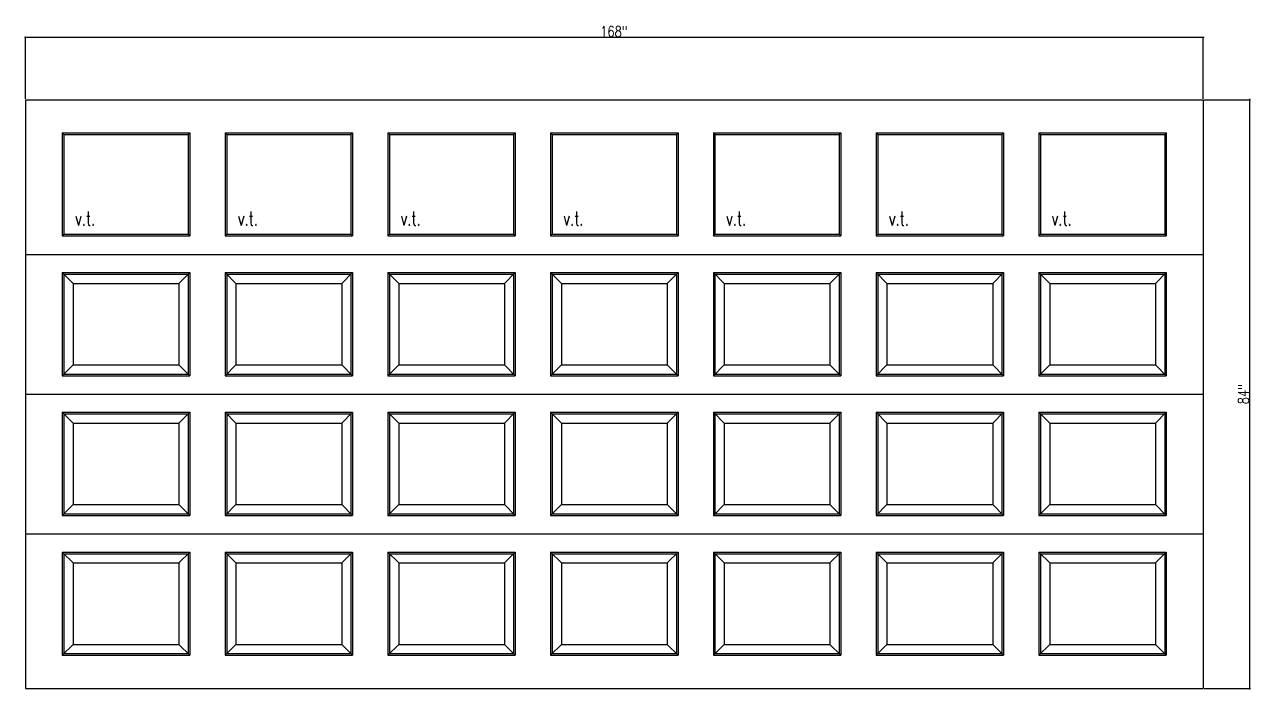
# Model space of a CAD drawing. Header units: inches. Extents: x 1985 to 11287, y 379 to 3234.
# Drawn here: x 9522.2 to 9697.1, y 2974.5 to 3069.4 of the extents above; entities that cross this region are included whole.
import ezdxf

# ---------------------------------------------------------------- set-up
doc = ezdxf.new("R2010")
doc.units = ezdxf.units.IN
doc.header["$MEASUREMENT"] = 0
doc.layers.get('0').update_dxf_attribs({"linetype": 'CONTINUOUS'})
doc.layers.get('Defpoints').update_dxf_attribs({"linetype": 'CONTINUOUS'})
doc.layers.add('COTE1-1 99', color=7, linetype='CONTINUOUS')
doc.layers.add('elevation 99', color=7, linetype='CONTINUOUS')
doc.styles.get("Standard").update_dxf_attribs({"font": 'txt.shx', "width": 0.8})
doc.dimstyles.new('Elevation', dxfattribs={"dimscale": 2, "dimtxt": 0.75, "dimasz": 0.0625, "dimexe": 0.0625, "dimexo": 0.0625, "dimgap": 0.0625, "dimtad": 1, "dimdec": 5, "dimzin": 0, "dimdsep": 46, "dimlunit": 5, "dimtxsty": 'Standard', "dimblk1": 'OBLIQUE', "dimblk2": 'OBLIQUE', "dimsah": 1, "dimcen": 2, "dimdle": 0.0625, "dimclrd": 1, "dimclre": 1, "dimadec": 1, "dimazin": 0, "dimtfac": 0.375, "dimtdec": 5, "dimtmove": 0, "dimatfit": 3, "dimldrblk": 'OBLIQUE', "dimfxl": 1, "dimfrac": 2, "dimtolj": 1, "dimtzin": 0, "dimarcsym": 0})

# ---------------------------------------------------------------- blocks, each defined once
blk = doc.blocks.new('_OBLIQUE')
at = {"color": 0, "linetype": 'ByBlock'}
blk.add_line((-0.5, -0.5), (0.5, 0.5), dxfattribs=at)
blk = doc.blocks.new('*D72')
at = {"layer": 'COTE1-1 99', "color": 1, "lineweight": -2, "transparency": 16777216}
for p, q in [((9690.44, 3067.5), (9522.19, 3067.5)), ((9522.32, 3058.74), (9522.32, 3067.62)), ((9690.32, 3058.74), (9690.32, 3067.62))]:
    blk.add_line(p, q, dxfattribs=at)
at = {"layer": 'Defpoints', "color": 0, "transparency": 16777216}
for p in [(9522.32, 3067.5), (9522.32, 3058.62), (9690.32, 3058.62)]:
    blk.add_point(p, dxfattribs=at)
at = {"layer": 'COTE1-1 99', "color": 1, "lineweight": -2, "transparency": 16777216, "xscale": 0.125, "yscale": 0.125, "zscale": 0.125, "rotation": 180}
blk.add_blockref('_OBLIQUE', (9522.32, 3067.5), dxfattribs=at)
at = {"layer": 'COTE1-1 99', "color": 1, "lineweight": -2, "transparency": 16777216, "xscale": 0.125, "yscale": 0.125, "zscale": 0.125}
blk.add_blockref('_OBLIQUE', (9690.32, 3067.5), dxfattribs=at)
at = {"layer": 'COTE1-1 99', "color": 0, "transparency": 16777216, "insert": (9606.25, 3068.37), "char_height": 1.5, "attachment_point": 5}
blk.add_mtext('\\A1;168"', dxfattribs=at)
blk = doc.blocks.new('*D73')
at = {"layer": 'COTE1-1 99', "color": 1, "lineweight": -2, "transparency": 16777216}
for p, q in [((9690.44, 3058.62), (9697.05, 3058.62)), ((9696.93, 3058.74), (9696.93, 2974.49)), ((9690.44, 2974.62), (9697.05, 2974.62))]:
    blk.add_line(p, q, dxfattribs=at)
at = {"layer": 'Defpoints', "color": 0, "transparency": 16777216}
for p in [(9690.32, 3058.62), (9690.32, 2974.62), (9696.93, 2974.62)]:
    blk.add_point(p, dxfattribs=at)
at = {"layer": 'COTE1-1 99', "color": 1, "lineweight": -2, "transparency": 16777216, "xscale": 0.125, "yscale": 0.125, "zscale": 0.125}
for p, rotation in [((9696.93, 3058.62), 90), ((9696.93, 2974.62), 270)]:
    blk.add_blockref('_OBLIQUE', p, dxfattribs=dict(at, rotation=rotation))
at = {"layer": 'COTE1-1 99', "color": 0, "transparency": 16777216, "insert": (9696.05, 3016.62), "char_height": 1.5, "attachment_point": 5, "rotation": 90}
blk.add_mtext('\\A1;84"', dxfattribs=at)

msp = doc.modelspace()

# ---------------------------------------------------------------- linework, layer by layer
at = {"layer": 'elevation 99'}
for p, q in [((9522.318175, 3058.616482), (9690.318175, 3058.616482)), ((9522.318175, 3058.616482), (9522.318175, 2974.616482)), ((9527.818175, 3058.616482), (9568.746575, 3058.616482)), ((9574.246575, 3058.616482), (9615.174975, 3058.616482)), ((9690.318175, 3058.616482), (9690.318175, 2974.616482)), ((9527.585175, 3053.912032), (9545.765375, 3053.912032)), ((9527.585175, 3053.912032), (9527.585175, 3039.195982)), ((9527.585175, 3053.912032), (9527.818175, 3053.679032)), ((9527.818175, 3053.679032), (9545.532375, 3053.679032)), ((9527.818175, 3053.679032), (9527.818175, 3039.428982)), ((9545.765375, 3053.912032), (9545.532375, 3053.679032)), ((9545.532375, 3053.679032), (9545.532375, 3039.428982)), ((9545.765375, 3053.912032), (9545.765375, 3039.195982)), ((9550.799375, 3053.912032), (9568.979575, 3053.912032)), ((9550.799375, 3053.912032), (9551.032375, 3053.679032)), ((9550.799375, 3053.912032), (9550.799375, 3039.195982)), ((9551.032375, 3053.679032), (9568.746575, 3053.679032)), ((9551.032375, 3053.679032), (9551.032375, 3039.428982)), ((9568.979575, 3053.912032), (9568.746575, 3053.679032)), ((9568.746575, 3053.679032), (9568.746575, 3039.428982)), ((9568.979575, 3053.912032), (9568.979575, 3039.195982)), ((9574.013575, 3053.912032), (9592.193775, 3053.912032)), ((9574.013575, 3053.912032), (9574.013575, 3039.195982)), ((9574.013575, 3053.912032), (9574.246575, 3053.679032)), ((9574.246575, 3053.679032), (9591.960775, 3053.679032)), ((9574.246575, 3053.679032), (9574.246575, 3039.428982)), ((9592.193775, 3053.912032), (9591.960775, 3053.679032)), ((9591.960775, 3053.679032), (9591.960775, 3039.428982)), ((9592.193775, 3053.912032), (9592.193775, 3039.195982)), ((9597.227775, 3053.912032), (9615.407975, 3053.912032)), ((9597.227775, 3053.912032), (9597.460775, 3053.679032)), ((9597.227775, 3053.912032), (9597.227775, 3039.195982)), ((9597.460775, 3053.679032), (9615.174975, 3053.679032)), ((9597.460775, 3053.679032), (9597.460775, 3039.428982)), ((9615.407975, 3053.912032), (9615.174975, 3053.679032)), ((9615.174975, 3053.679032), (9615.174975, 3039.428982)), ((9615.407975, 3053.912032), (9615.407975, 3039.195982)), ((9620.441975, 3053.912032), (9638.622175, 3053.912032)), ((9620.441975, 3053.912032), (9620.674975, 3053.679032)), ((9620.441975, 3053.912032), (9620.441975, 3039.195982)), ((9620.674975, 3053.679032), (9638.389175, 3053.679032)), ((9620.674975, 3053.679032), (9620.674975, 3039.428982)), ((9638.622175, 3053.912032), (9638.389175, 3053.679032)), ((9638.389175, 3053.679032), (9638.389175, 3039.428982)), ((9638.622175, 3053.912032), (9638.622175, 3039.195982)), ((9643.656175, 3053.912032), (9661.836375, 3053.912032)), ((9643.656175, 3053.912032), (9643.889175, 3053.679032)), ((9643.656175, 3053.912032), (9643.656175, 3039.195982)), ((9643.889175, 3053.679032), (9661.603375, 3053.679032)), ((9643.889175, 3053.679032), (9643.889175, 3039.428982)), ((9661.836375, 3053.912032), (9661.603375, 3053.679032)), ((9661.603375, 3053.679032), (9661.603375, 3039.428982)), ((9661.836375, 3053.912032), (9661.836375, 3039.195982)), ((9666.870375, 3053.912032), (9685.050575, 3053.912032)), ((9666.870375, 3053.912032), (9667.103375, 3053.679032)), ((9666.870375, 3053.912032), (9666.870375, 3039.195982)), ((9667.103375, 3053.679032), (9684.817575, 3053.679032)), ((9667.103375, 3053.679032), (9667.103375, 3039.428982)), ((9685.050575, 3053.912032), (9684.817575, 3053.679032)), ((9684.817575, 3053.679032), (9684.817575, 3039.428982)), ((9685.050575, 3053.912032), (9685.050575, 3039.195982)), ((9527.585175, 3039.195982), (9527.818175, 3039.428982)), ((9527.585175, 3039.195982), (9545.765375, 3039.195982)), ((9527.818175, 3039.428982), (9545.532375, 3039.428982)), ((9545.765375, 3039.195982), (9545.532375, 3039.428982)), ((9550.799375, 3039.195982), (9551.032375, 3039.428982)), ((9550.799375, 3039.195982), (9568.979575, 3039.195982)), ((9551.032375, 3039.428982), (9568.746575, 3039.428982)), ((9568.979575, 3039.195982), (9568.746575, 3039.428982)), ((9574.013575, 3039.195982), (9574.246575, 3039.428982)), ((9574.013575, 3039.195982), (9592.193775, 3039.195982)), ((9574.246575, 3039.428982), (9591.960775, 3039.428982)), ((9592.193775, 3039.195982), (9591.960775, 3039.428982)), ((9597.227775, 3039.195982), (9597.460775, 3039.428982)), ((9597.227775, 3039.195982), (9615.407975, 3039.195982)), ((9597.460775, 3039.428982), (9615.174975, 3039.428982)), ((9615.407975, 3039.195982), (9615.174975, 3039.428982)), ((9620.441975, 3039.195982), (9620.674975, 3039.428982)), ((9620.441975, 3039.195982), (9638.622175, 3039.195982)), ((9620.674975, 3039.428982), (9638.389175, 3039.428982)), ((9638.622175, 3039.195982), (9638.389175, 3039.428982)), ((9643.656175, 3039.195982), (9643.889175, 3039.428982)), ((9643.656175, 3039.195982), (9661.836375, 3039.195982)), ((9643.889175, 3039.428982), (9661.603375, 3039.428982)), ((9661.836375, 3039.195982), (9661.603375, 3039.428982)), ((9666.870375, 3039.195982), (9667.103375, 3039.428982)), ((9666.870375, 3039.195982), (9685.050575, 3039.195982)), ((9667.103375, 3039.428982), (9684.817575, 3039.428982)), ((9685.050575, 3039.195982), (9684.817575, 3039.428982)), ((9522.318175, 3036.553982), (9690.318175, 3036.553982)), ((9527.585175, 3033.974482), (9545.765375, 3033.974482)), ((9527.585175, 3033.974482), (9529.130675, 3032.428982)), ((9527.585175, 3033.974482), (9527.585175, 3019.258432)), ((9545.765375, 3033.974482), (9544.219875, 3032.428982)), ((9545.765375, 3033.974482), (9545.765375, 3019.258432)), ((9550.799375, 3033.974482), (9568.979575, 3033.974482)), ((9550.799375, 3033.974482), (9550.799375, 3019.258432)), ((9550.799375, 3033.974482), (9552.344875, 3032.428982)), ((9568.979575, 3033.974482), (9567.434075, 3032.428982)), ((9568.979575, 3033.974482), (9568.979575, 3019.258432)), ((9574.013575, 3033.974482), (9592.193775, 3033.974482)), ((9574.013575, 3033.974482), (9575.559075, 3032.428982)), ((9574.013575, 3033.974482), (9574.013575, 3019.258432)), ((9592.193775, 3033.974482), (9590.648275, 3032.428982)), ((9592.193775, 3033.974482), (9592.193775, 3019.258432)), ((9597.227775, 3033.974482), (9615.407975, 3033.974482)), ((9597.227775, 3033.974482), (9598.773275, 3032.428982)), ((9597.227775, 3033.974482), (9597.227775, 3019.258432)), ((9615.407975, 3033.974482), (9613.862475, 3032.428982)), ((9615.407975, 3033.974482), (9615.407975, 3019.258432)), ((9620.441975, 3033.974482), (9638.622175, 3033.974482)), ((9620.441975, 3033.974482), (9621.987475, 3032.428982)), ((9620.441975, 3033.974482), (9620.441975, 3019.258432)), ((9638.622175, 3033.974482), (9637.076675, 3032.428982)), ((9638.622175, 3033.974482), (9638.622175, 3019.258432)), ((9643.656175, 3033.974482), (9661.836375, 3033.974482)), ((9643.656175, 3033.974482), (9645.201675, 3032.428982)), ((9643.656175, 3033.974482), (9643.656175, 3019.258432)), ((9661.836375, 3033.974482), (9660.290875, 3032.428982)), ((9661.836375, 3033.974482), (9661.836375, 3019.258432)), ((9666.870375, 3033.974482), (9685.050575, 3033.974482)), ((9666.870375, 3033.974482), (9668.415875, 3032.428982)), ((9666.870375, 3033.974482), (9666.870375, 3019.258432)), ((9685.050575, 3033.974482), (9683.505075, 3032.428982)), ((9685.050575, 3033.974482), (9685.050575, 3019.258432)), ((9527.818175, 3033.741482), (9545.532375, 3033.741482)), ((9527.818175, 3033.741482), (9527.818175, 3019.491432)), ((9529.130675, 3032.428982), (9544.219875, 3032.428982)), ((9529.130675, 3032.428982), (9529.130675, 3020.803932)), ((9544.219875, 3032.428982), (9544.219875, 3020.803932)), ((9545.532375, 3033.741482), (9545.532375, 3019.491432)), ((9551.032375, 3033.741482), (9568.746575, 3033.741482)), ((9551.032375, 3033.741482), (9551.032375, 3019.491432)), ((9552.344875, 3032.428982), (9567.434075, 3032.428982)), ((9552.344875, 3032.428982), (9552.344875, 3020.803932)), ((9567.434075, 3032.428982), (9567.434075, 3020.803932)), ((9568.746575, 3033.741482), (9568.746575, 3019.491432)), ((9574.246575, 3033.741482), (9591.960775, 3033.741482)), ((9574.246575, 3033.741482), (9574.246575, 3019.491432)), ((9575.559075, 3032.428982), (9590.648275, 3032.428982)), ((9575.559075, 3032.428982), (9575.559075, 3020.803932)), ((9590.648275, 3032.428982), (9590.648275, 3020.803932)), ((9591.960775, 3033.741482), (9591.960775, 3019.491432)), ((9597.460775, 3033.741482), (9615.174975, 3033.741482)), ((9597.460775, 3033.741482), (9597.460775, 3019.491432)), ((9598.773275, 3032.428982), (9613.862475, 3032.428982)), ((9598.773275, 3032.428982), (9598.773275, 3020.803932)), ((9613.862475, 3032.428982), (9613.862475, 3020.803932)), ((9615.174975, 3033.741482), (9615.174975, 3019.491432)), ((9620.674975, 3033.741482), (9638.389175, 3033.741482)), ((9620.674975, 3033.741482), (9620.674975, 3019.491432)), ((9621.987475, 3032.428982), (9637.076675, 3032.428982)), ((9621.987475, 3032.428982), (9621.987475, 3020.803932)), ((9637.076675, 3032.428982), (9637.076675, 3020.803932)), ((9638.389175, 3033.741482), (9638.389175, 3019.491432)), ((9643.889175, 3033.741482), (9661.603375, 3033.741482)), ((9643.889175, 3033.741482), (9643.889175, 3019.491432)), ((9645.201675, 3032.428982), (9660.290875, 3032.428982)), ((9645.201675, 3032.428982), (9645.201675, 3020.803932)), ((9660.290875, 3032.428982), (9660.290875, 3020.803932)), ((9661.603375, 3033.741482), (9661.603375, 3019.491432)), ((9667.103375, 3033.741482), (9684.817575, 3033.741482)), ((9667.103375, 3033.741482), (9667.103375, 3019.491432)), ((9668.415875, 3032.428982), (9683.505075, 3032.428982)), ((9668.415875, 3032.428982), (9668.415875, 3020.803932)), ((9683.505075, 3032.428982), (9683.505075, 3020.803932)), ((9684.817575, 3033.741482), (9684.817575, 3019.491432)), ((9527.585175, 3019.258432), (9529.130675, 3020.803932)), ((9529.130675, 3020.803932), (9544.219875, 3020.803932)), ((9545.765375, 3019.258432), (9544.219875, 3020.803932)), ((9550.799375, 3019.258432), (9552.344875, 3020.803932)), ((9552.344875, 3020.803932), (9567.434075, 3020.803932)), ((9568.979575, 3019.258432), (9567.434075, 3020.803932)), ((9574.013575, 3019.258432), (9575.559075, 3020.803932)), ((9575.559075, 3020.803932), (9590.648275, 3020.803932)), ((9592.193775, 3019.258432), (9590.648275, 3020.803932)), ((9597.227775, 3019.258432), (9598.773275, 3020.803932)), ((9598.773275, 3020.803932), (9613.862475, 3020.803932)), ((9615.407975, 3019.258432), (9613.862475, 3020.803932)), ((9620.441975, 3019.258432), (9621.987475, 3020.803932)), ((9621.987475, 3020.803932), (9637.076675, 3020.803932)), ((9638.622175, 3019.258432), (9637.076675, 3020.803932)), ((9643.656175, 3019.258432), (9645.201675, 3020.803932)), ((9645.201675, 3020.803932), (9660.290875, 3020.803932)), ((9661.836375, 3019.258432), (9660.290875, 3020.803932)), ((9666.870375, 3019.258432), (9668.415875, 3020.803932)), ((9668.415875, 3020.803932), (9683.505075, 3020.803932)), ((9685.050575, 3019.258432), (9683.505075, 3020.803932)), ((9527.585175, 3019.258432), (9545.765375, 3019.258432)), ((9527.818175, 3019.491432), (9545.532375, 3019.491432)), ((9550.799375, 3019.258432), (9568.979575, 3019.258432)), ((9551.032375, 3019.491432), (9568.746575, 3019.491432)), ((9574.013575, 3019.258432), (9592.193775, 3019.258432)), ((9574.246575, 3019.491432), (9591.960775, 3019.491432)), ((9597.227775, 3019.258432), (9615.407975, 3019.258432)), ((9597.460775, 3019.491432), (9615.174975, 3019.491432)), ((9620.441975, 3019.258432), (9638.622175, 3019.258432)), ((9620.674975, 3019.491432), (9638.389175, 3019.491432)), ((9643.656175, 3019.258432), (9661.836375, 3019.258432)), ((9643.889175, 3019.491432), (9661.603375, 3019.491432)), ((9666.870375, 3019.258432), (9685.050575, 3019.258432)), ((9667.103375, 3019.491432), (9684.817575, 3019.491432)), ((9522.318175, 3016.616482), (9690.318175, 3016.616482)), ((9527.585175, 3014.036982), (9545.765375, 3014.036982)), ((9527.585175, 3014.036982), (9527.585175, 2999.320932)), ((9527.585175, 3014.036982), (9529.130675, 3012.491482)), ((9527.818175, 3013.803982), (9545.532375, 3013.803982)), ((9527.818175, 3013.803982), (9527.818175, 2999.553932)), ((9545.765375, 3014.036982), (9544.219875, 3012.491482)), ((9545.532375, 3013.803982), (9545.532375, 2999.553932)), ((9545.765375, 3014.036982), (9545.765375, 2999.320932)), ((9550.799375, 3014.036982), (9550.799375, 2999.320932)), ((9550.799375, 3014.036982), (9568.979575, 3014.036982)), ((9550.799375, 3014.036982), (9552.344875, 3012.491482)), ((9551.032375, 3013.803982), (9551.032375, 2999.553932)), ((9551.032375, 3013.803982), (9568.746575, 3013.803982)), ((9568.979575, 3014.036982), (9567.434075, 3012.491482)), ((9568.746575, 3013.803982), (9568.746575, 2999.553932)), ((9568.979575, 3014.036982), (9568.979575, 2999.320932)), ((9574.013575, 3014.036982), (9592.193775, 3014.036982)), ((9574.013575, 3014.036982), (9574.013575, 2999.320932)), ((9574.013575, 3014.036982), (9575.559075, 3012.491482)), ((9574.246575, 3013.803982), (9591.960775, 3013.803982)), ((9574.246575, 3013.803982), (9574.246575, 2999.553932)), ((9592.193775, 3014.036982), (9590.648275, 3012.491482)), ((9591.960775, 3013.803982), (9591.960775, 2999.553932)), ((9592.193775, 3014.036982), (9592.193775, 2999.320932)), ((9597.227775, 3014.036982), (9597.227775, 2999.320932)), ((9597.227775, 3014.036982), (9615.407975, 3014.036982)), ((9597.227775, 3014.036982), (9598.773275, 3012.491482)), ((9597.460775, 3013.803982), (9597.460775, 2999.553932)), ((9597.460775, 3013.803982), (9615.174975, 3013.803982)), ((9615.407975, 3014.036982), (9613.862475, 3012.491482)), ((9615.174975, 3013.803982), (9615.174975, 2999.553932)), ((9615.407975, 3014.036982), (9615.407975, 2999.320932)), ((9620.441975, 3014.036982), (9620.441975, 2999.320932)), ((9620.441975, 3014.036982), (9638.622175, 3014.036982)), ((9620.441975, 3014.036982), (9621.987475, 3012.491482)), ((9620.674975, 3013.803982), (9620.674975, 2999.553932)), ((9620.674975, 3013.803982), (9638.389175, 3013.803982)), ((9638.622175, 3014.036982), (9637.076675, 3012.491482)), ((9638.389175, 3013.803982), (9638.389175, 2999.553932)), ((9638.622175, 3014.036982), (9638.622175, 2999.320932)), ((9643.656175, 3014.036982), (9643.656175, 2999.320932)), ((9643.656175, 3014.036982), (9661.836375, 3014.036982)), ((9643.656175, 3014.036982), (9645.201675, 3012.491482)), ((9643.889175, 3013.803982), (9643.889175, 2999.553932)), ((9643.889175, 3013.803982), (9661.603375, 3013.803982)), ((9661.836375, 3014.036982), (9660.290875, 3012.491482)), ((9661.603375, 3013.803982), (9661.603375, 2999.553932)), ((9661.836375, 3014.036982), (9661.836375, 2999.320932)), ((9666.870375, 3014.036982), (9666.870375, 2999.320932)), ((9666.870375, 3014.036982), (9685.050575, 3014.036982)), ((9666.870375, 3014.036982), (9668.415875, 3012.491482)), ((9667.103375, 3013.803982), (9667.103375, 2999.553932)), ((9667.103375, 3013.803982), (9684.817575, 3013.803982)), ((9685.050575, 3014.036982), (9683.505075, 3012.491482)), ((9684.817575, 3013.803982), (9684.817575, 2999.553932)), ((9685.050575, 3014.036982), (9685.050575, 2999.320932)), ((9529.130675, 3012.491482), (9544.219875, 3012.491482)), ((9529.130675, 3012.491482), (9529.130675, 3000.866432)), ((9544.219875, 3012.491482), (9544.219875, 3000.866432)), ((9552.344875, 3012.491482), (9552.344875, 3000.866432)), ((9552.344875, 3012.491482), (9567.434075, 3012.491482)), ((9567.434075, 3012.491482), (9567.434075, 3000.866432)), ((9575.559075, 3012.491482), (9590.648275, 3012.491482)), ((9575.559075, 3012.491482), (9575.559075, 3000.866432)), ((9590.648275, 3012.491482), (9590.648275, 3000.866432)), ((9598.773275, 3012.491482), (9598.773275, 3000.866432)), ((9598.773275, 3012.491482), (9613.862475, 3012.491482)), ((9613.862475, 3012.491482), (9613.862475, 3000.866432)), ((9621.987475, 3012.491482), (9621.987475, 3000.866432)), ((9621.987475, 3012.491482), (9637.076675, 3012.491482)), ((9637.076675, 3012.491482), (9637.076675, 3000.866432)), ((9645.201675, 3012.491482), (9645.201675, 3000.866432)), ((9645.201675, 3012.491482), (9660.290875, 3012.491482)), ((9660.290875, 3012.491482), (9660.290875, 3000.866432)), ((9668.415875, 3012.491482), (9668.415875, 3000.866432)), ((9668.415875, 3012.491482), (9683.505075, 3012.491482)), ((9683.505075, 3012.491482), (9683.505075, 3000.866432)), ((9527.585175, 2999.320932), (9529.130675, 3000.866432)), ((9529.130675, 3000.866432), (9544.219875, 3000.866432)), ((9545.765375, 2999.320932), (9544.219875, 3000.866432)), ((9550.799375, 2999.320932), (9552.344875, 3000.866432)), ((9552.344875, 3000.866432), (9567.434075, 3000.866432)), ((9568.979575, 2999.320932), (9567.434075, 3000.866432)), ((9574.013575, 2999.320932), (9575.559075, 3000.866432)), ((9575.559075, 3000.866432), (9590.648275, 3000.866432)), ((9592.193775, 2999.320932), (9590.648275, 3000.866432)), ((9597.227775, 2999.320932), (9598.773275, 3000.866432)), ((9598.773275, 3000.866432), (9613.862475, 3000.866432)), ((9615.407975, 2999.320932), (9613.862475, 3000.866432)), ((9620.441975, 2999.320932), (9621.987475, 3000.866432)), ((9621.987475, 3000.866432), (9637.076675, 3000.866432)), ((9638.622175, 2999.320932), (9637.076675, 3000.866432)), ((9643.656175, 2999.320932), (9645.201675, 3000.866432)), ((9645.201675, 3000.866432), (9660.290875, 3000.866432)), ((9661.836375, 2999.320932), (9660.290875, 3000.866432)), ((9666.870375, 2999.320932), (9668.415875, 3000.866432)), ((9668.415875, 3000.866432), (9683.505075, 3000.866432)), ((9685.050575, 2999.320932), (9683.505075, 3000.866432)), ((9527.585175, 2999.320932), (9545.765375, 2999.320932)), ((9527.818175, 2999.553932), (9545.532375, 2999.553932)), ((9550.799375, 2999.320932), (9568.979575, 2999.320932)), ((9551.032375, 2999.553932), (9568.746575, 2999.553932)), ((9574.013575, 2999.320932), (9592.193775, 2999.320932)), ((9574.246575, 2999.553932), (9591.960775, 2999.553932)), ((9597.227775, 2999.320932), (9615.407975, 2999.320932)), ((9597.460775, 2999.553932), (9615.174975, 2999.553932)), ((9620.441975, 2999.320932), (9638.622175, 2999.320932)), ((9620.674975, 2999.553932), (9638.389175, 2999.553932)), ((9643.656175, 2999.320932), (9661.836375, 2999.320932)), ((9643.889175, 2999.553932), (9661.603375, 2999.553932)), ((9666.870375, 2999.320932), (9685.050575, 2999.320932)), ((9667.103375, 2999.553932), (9684.817575, 2999.553932)), ((9522.318175, 2996.678982), (9690.318175, 2996.678982)), ((9527.585175, 2994.099532), (9545.765375, 2994.099532)), ((9527.585175, 2994.099532), (9527.585175, 2979.383482)), ((9527.585175, 2994.099532), (9529.130675, 2992.554032)), ((9527.818175, 2993.866532), (9545.532375, 2993.866532)), ((9527.818175, 2993.866532), (9527.818175, 2979.616482)), ((9545.765375, 2994.099532), (9544.219875, 2992.554032)), ((9545.532375, 2993.866532), (9545.532375, 2979.616482)), ((9545.765375, 2994.099532), (9545.765375, 2979.383482)), ((9550.799375, 2994.099532), (9568.979575, 2994.099532)), ((9550.799375, 2994.099532), (9550.799375, 2979.383482)), ((9550.799375, 2994.099532), (9552.344875, 2992.554032)), ((9551.032375, 2993.866532), (9568.746575, 2993.866532)), ((9551.032375, 2993.866532), (9551.032375, 2979.616482)), ((9568.979575, 2994.099532), (9567.434075, 2992.554032)), ((9568.746575, 2993.866532), (9568.746575, 2979.616482)), ((9568.979575, 2994.099532), (9568.979575, 2979.383482)), ((9574.013575, 2994.099532), (9592.193775, 2994.099532)), ((9574.013575, 2994.099532), (9574.013575, 2979.383482)), ((9574.013575, 2994.099532), (9575.559075, 2992.554032)), ((9574.246575, 2993.866532), (9591.960775, 2993.866532)), ((9574.246575, 2993.866532), (9574.246575, 2979.616482)), ((9592.193775, 2994.099532), (9590.648275, 2992.554032)), ((9591.960775, 2993.866532), (9591.960775, 2979.616482)), ((9592.193775, 2994.099532), (9592.193775, 2979.383482)), ((9597.227775, 2994.099532), (9597.227775, 2979.383482)), ((9597.227775, 2994.099532), (9615.407975, 2994.099532)), ((9597.227775, 2994.099532), (9598.773275, 2992.554032)), ((9597.460775, 2993.866532), (9597.460775, 2979.616482)), ((9597.460775, 2993.866532), (9615.174975, 2993.866532)), ((9615.407975, 2994.099532), (9613.862475, 2992.554032)), ((9615.174975, 2993.866532), (9615.174975, 2979.616482)), ((9615.407975, 2994.099532), (9615.407975, 2979.383482)), ((9620.441975, 2994.099532), (9620.441975, 2979.383482)), ((9620.441975, 2994.099532), (9638.622175, 2994.099532)), ((9620.441975, 2994.099532), (9621.987475, 2992.554032)), ((9620.674975, 2993.866532), (9620.674975, 2979.616482)), ((9620.674975, 2993.866532), (9638.389175, 2993.866532)), ((9638.622175, 2994.099532), (9637.076675, 2992.554032)), ((9638.389175, 2993.866532), (9638.389175, 2979.616482)), ((9638.622175, 2994.099532), (9638.622175, 2979.383482)), ((9643.656175, 2994.099532), (9643.656175, 2979.383482)), ((9643.656175, 2994.099532), (9661.836375, 2994.099532)), ((9643.656175, 2994.099532), (9645.201675, 2992.554032)), ((9643.889175, 2993.866532), (9643.889175, 2979.616482)), ((9643.889175, 2993.866532), (9661.603375, 2993.866532)), ((9661.836375, 2994.099532), (9660.290875, 2992.554032)), ((9661.603375, 2993.866532), (9661.603375, 2979.616482)), ((9661.836375, 2994.099532), (9661.836375, 2979.383482)), ((9666.870375, 2994.099532), (9666.870375, 2979.383482)), ((9666.870375, 2994.099532), (9685.050575, 2994.099532)), ((9666.870375, 2994.099532), (9668.415875, 2992.554032)), ((9667.103375, 2993.866532), (9667.103375, 2979.616482)), ((9667.103375, 2993.866532), (9684.817575, 2993.866532)), ((9685.050575, 2994.099532), (9683.505075, 2992.554032)), ((9684.817575, 2993.866532), (9684.817575, 2979.616482)), ((9685.050575, 2994.099532), (9685.050575, 2979.383482)), ((9529.130675, 2992.554032), (9544.219875, 2992.554032)), ((9529.130675, 2992.554032), (9529.130675, 2980.928982)), ((9544.219875, 2992.554032), (9544.219875, 2980.928982)), ((9552.344875, 2992.554032), (9567.434075, 2992.554032)), ((9552.344875, 2992.554032), (9552.344875, 2980.928982)), ((9567.434075, 2992.554032), (9567.434075, 2980.928982)), ((9575.559075, 2992.554032), (9590.648275, 2992.554032)), ((9575.559075, 2992.554032), (9575.559075, 2980.928982)), ((9590.648275, 2992.554032), (9590.648275, 2980.928982)), ((9598.773275, 2992.554032), (9598.773275, 2980.928982)), ((9598.773275, 2992.554032), (9613.862475, 2992.554032)), ((9613.862475, 2992.554032), (9613.862475, 2980.928982)), ((9621.987475, 2992.554032), (9621.987475, 2980.928982)), ((9621.987475, 2992.554032), (9637.076675, 2992.554032)), ((9637.076675, 2992.554032), (9637.076675, 2980.928982)), ((9645.201675, 2992.554032), (9645.201675, 2980.928982)), ((9645.201675, 2992.554032), (9660.290875, 2992.554032)), ((9660.290875, 2992.554032), (9660.290875, 2980.928982)), ((9668.415875, 2992.554032), (9668.415875, 2980.928982)), ((9668.415875, 2992.554032), (9683.505075, 2992.554032)), ((9683.505075, 2992.554032), (9683.505075, 2980.928982)), ((9527.585175, 2979.383482), (9529.130675, 2980.928982)), ((9529.130675, 2980.928982), (9544.219875, 2980.928982)), ((9545.765375, 2979.383482), (9544.219875, 2980.928982)), ((9550.799375, 2979.383482), (9552.344875, 2980.928982)), ((9552.344875, 2980.928982), (9567.434075, 2980.928982)), ((9568.979575, 2979.383482), (9567.434075, 2980.928982)), ((9574.013575, 2979.383482), (9575.559075, 2980.928982)), ((9575.559075, 2980.928982), (9590.648275, 2980.928982)), ((9592.193775, 2979.383482), (9590.648275, 2980.928982)), ((9597.227775, 2979.383482), (9598.773275, 2980.928982)), ((9598.773275, 2980.928982), (9613.862475, 2980.928982)), ((9615.407975, 2979.383482), (9613.862475, 2980.928982)), ((9620.441975, 2979.383482), (9621.987475, 2980.928982)), ((9621.987475, 2980.928982), (9637.076675, 2980.928982)), ((9638.622175, 2979.383482), (9637.076675, 2980.928982)), ((9643.656175, 2979.383482), (9645.201675, 2980.928982)), ((9645.201675, 2980.928982), (9660.290875, 2980.928982)), ((9661.836375, 2979.383482), (9660.290875, 2980.928982)), ((9666.870375, 2979.383482), (9668.415875, 2980.928982)), ((9668.415875, 2980.928982), (9683.505075, 2980.928982)), ((9685.050575, 2979.383482), (9683.505075, 2980.928982)), ((9527.585175, 2979.383482), (9545.765375, 2979.383482)), ((9527.818175, 2979.616482), (9545.532375, 2979.616482)), ((9550.799375, 2979.383482), (9568.979575, 2979.383482)), ((9551.032375, 2979.616482), (9568.746575, 2979.616482)), ((9574.013575, 2979.383482), (9592.193775, 2979.383482)), ((9574.246575, 2979.616482), (9591.960775, 2979.616482)), ((9597.227775, 2979.383482), (9615.407975, 2979.383482)), ((9597.460775, 2979.616482), (9615.174975, 2979.616482)), ((9620.441975, 2979.383482), (9638.622175, 2979.383482)), ((9620.674975, 2979.616482), (9638.389175, 2979.616482)), ((9643.656175, 2979.383482), (9661.836375, 2979.383482)), ((9643.889175, 2979.616482), (9661.603375, 2979.616482)), ((9666.870375, 2979.383482), (9685.050575, 2979.383482)), ((9667.103375, 2979.616482), (9684.817575, 2979.616482)), ((9522.318175, 2974.616482), (9690.318175, 2974.616482))]:
    msp.add_line(p, q, dxfattribs=at)

# ---------------------------------------------------------------- texts
at = {"layer": 'elevation 99', "width": 0.7}
for p in [(9529.398109, 3040.674245), (9552.612309, 3040.674245), (9575.826509, 3040.674245), (9599.040709, 3040.674245), (9622.254909, 3040.674245), (9645.469109, 3040.674245), (9668.683309, 3040.674245)]:
    msp.add_text('v.t.', height=2, dxfattribs=at).set_placement(p)

# ---------------------------------------------------------------- dimensions: what is measured, and where the dimension line sits
at = {"layer": 'COTE1-1 99'}
dim = msp.add_linear_dim(base=(9522.318175, 3067.496425), p1=(9690.318175, 3058.616482), p2=(9522.318175, 3058.616482), dimstyle='Elevation', override={"dimpost": '"'}, dxfattribs=at)
dim.commit()
dim.dimension.update_dxf_attribs({"geometry": '*D72', "text_midpoint": (9606.249653, 3067.496425), "dimtype": 160})
dim = msp.add_linear_dim(base=(9696.9299, 2974.616482), p1=(9690.318175, 3058.616482), p2=(9690.318175, 2974.616482), angle=90, dimstyle='Elevation', override={"dimpost": '"'}, dxfattribs=at)
dim.commit()
dim.dimension.update_dxf_attribs({"geometry": '*D73', "text_midpoint": (9696.0549, 3016.616482)})

doc.saveas('drawing.dxf')
